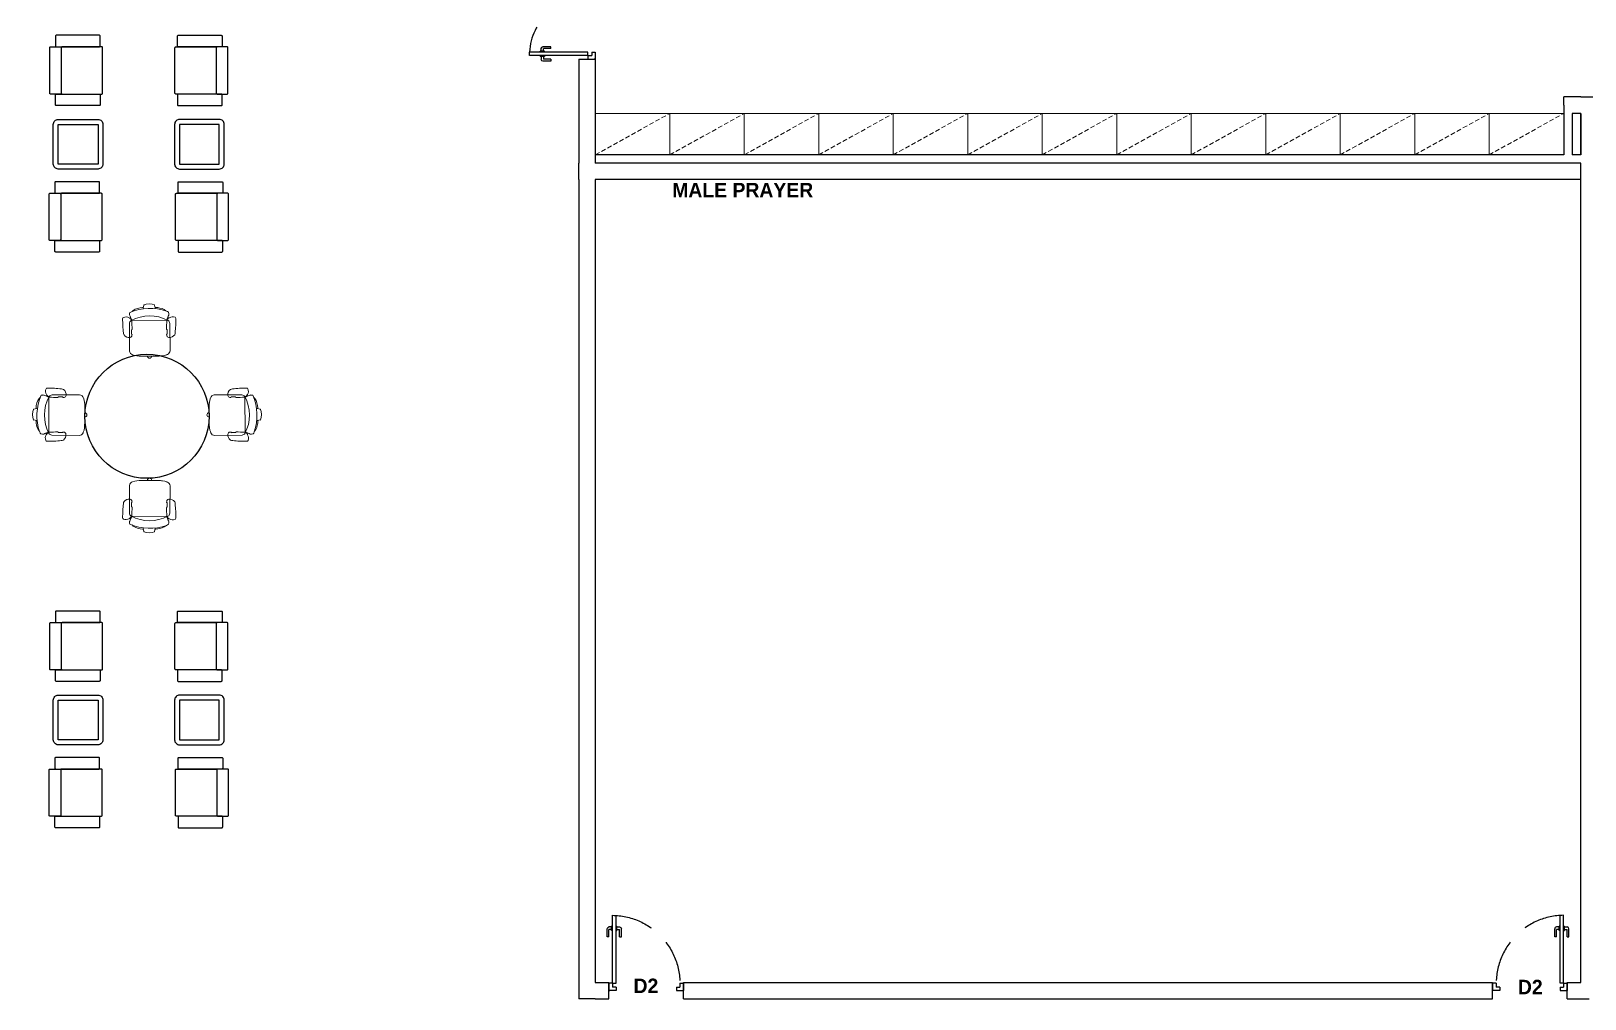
# Model space of a CAD drawing. Header units: inches. Extents: x 484217 to 497210, y -26946 to -21493.
# Drawn here: x 492100 to 492945, y -25807 to -25280 of the extents above; entities that cross this region are included whole.
import ezdxf

# ---------------------------------------------------------------- set-up
doc = ezdxf.new("R2010")
doc.units = ezdxf.units.IN
doc.header["$LTSCALE"] = 20
doc.header["$MEASUREMENT"] = 0
doc.linetypes.add('DASHED', pattern=[0.75, 0.5, -0.25])
doc.linetypes.add('HIDDEN2', pattern=[0.1875, 0.125, -0.0625])
doc.layers.add('A-furniture', color=50, linetype='Continuous', lineweight=9)
doc.layers.add('I-ANNO-TEXT', color=7, linetype='Continuous', lineweight=18)
for name, color, linetype in [('I-DOORS', 104, 'Continuous'), ('I-FURN', 4, 'Continuous'), ('I-WALL-IN', 3, 'Continuous')]:
    doc.layers.add(name, color=color, linetype=linetype)
doc.styles.add('MICRO', font='')
doc.styles.get('MICRO').set_extended_font_data('MicrogrammaSSi', bold=True)

# ---------------------------------------------------------------- blocks, each defined once
blk = doc.blocks.new('EIHFEOUH')
at = {"linetype": 'ByBlock'}
for points in [[(275, 0), (-275, 0, 0.414214), (-285, -10), (-285, -130, 0.414214), (-275, -140), (275, -140, 0.414214), (285, -130), (285, -10, 0.414214)], [(-415, -70), (-295, -70, -0.414214), (-285, -80), (-285, -600, -0.414214), (-295, -610), (-415, -610, -0.414214), (-425, -600), (-425, -80, -0.414214)], [(-275, -140), (275, -140, -0.414214), (285, -150), (285, -630, -0.414214), (275, -640), (-275, -640, -0.414214), (-285, -630), (-285, -150, -0.414214)], [(415, -70), (295, -70, 0.414214), (285, -80), (285, -600, 0.414214), (295, -610), (415, -610, 0.414214), (425, -600), (425, -80, 0.414214)]]:
    blk.add_lwpolyline(points, format="xyb", close=True, dxfattribs=at)
blk = doc.blocks.new('A$C6A0E07C9')
at = {"layer": 'A-furniture'}
for p, q in [((-0.269, 0.177), (-0.266, 0.205)), ((-0.214, 0.272), (0.118, 0.288)), ((-0.012, 0.242), (-0.025, 0.242)), ((-0.011, 0.243), (-0.012, 0.242)), ((-0.008, 0.248), (-0.011, 0.243)), ((-0.011, 0.243), (-0.011, 0.243)), ((0.038, 0.251), (-0.003, 0.25)), ((0.042, 0.251), (0.045, 0.247)), ((0.045, 0.247), (0.046, 0.246)), ((0.046, 0.246), (0.048, 0.245)), ((0.048, 0.245), (0.048, 0.245)), ((0.159, 0.25), (0.179, -0.167)), ((-0.291, 0.02), (-0.289, 0.029)), ((-0.288, 0.01), (-0.291, 0.02)), ((-0.289, 0.029), (-0.284, 0.038)), ((-0.282, 0.002), (-0.288, 0.01)), ((-0.284, 0.038), (-0.276, 0.044)), ((-0.274, -0.003), (-0.282, 0.002)), ((-0.276, 0.044), (-0.267, 0.046)), ((0.315, 0.121), (0.306, 0.12)), ((0.313, 0.121), (0.347, 0.116)), ((0.315, 0.152), (0.319, 0.129)), ((0.351, 0.113), (0.36, 0.088)), ((0.364, 0.015), (0.358, -0.011)), ((0.36, 0.088), (0.366, 0.051)), ((0.366, 0.051), (0.364, 0.015)), ((-0.264, -0.004), (-0.274, -0.003)), ((0.009, -0.176), (-0.004, -0.177)), ((0.009, -0.176), (0.009, -0.176)), ((0.01, -0.176), (0.009, -0.176)), ((0.013, -0.182), (0.01, -0.176)), ((0.059, -0.18), (0.018, -0.183)), ((0.063, -0.179), (0.066, -0.175)), ((0.066, -0.175), (0.067, -0.174)), ((0.067, -0.174), (0.069, -0.173)), ((0.069, -0.173), (0.069, -0.173)), ((0.296, -0.147), (0.284, -0.159)), ((0.311, -0.022), (0.322, -0.023)), ((0.32, -0.023), (0.355, -0.015)), ((0.355, -0.015), (0.356, -0.013)), ((0.356, -0.013), (0.358, -0.011)), ((-0.189, -0.217), (0.143, -0.2))]:
    blk.add_line(p, q, dxfattribs=at)
for centre, radius, start, end in [((0.594, -0.035), 0.893, 162.1203, 164.4323), ((-0.21, 0.223), 0.0487, 94.526, 161.0109), ((0.027, 0.278), 0.0792, 129.4999, 189.1152), ((-0.022, 0.271), 0.0292, 192.0047, 264.4409), ((0.007, 0.283), 0.0635, 94.0792, 117.5938), ((-0.004, 0.244), 0.00623, 84.8455, 131.3174), ((0.224, -0.892), 1.257, 92.3594, 100.1757), ((0.037, 0.241), 0.0101, 64.5281, 88.6391), ((0.001, 1.553), 1.309, 272.0899, 276.676), ((0.117, 0.241), 0.0463, 34.0902, 88.4441), ((0.149, 0.274), 0.0211, 279.8693, 313.3434), ((-0.249, 0.025), 0.471, 334.5973, 30.9732), ((0.17, 0.245), 0.0129, 130.1366, 158.0173), ((0.187, 0.181), 0.0779, 100.0525, 108.2672), ((0.108, 0.326), 0.0879, 309.6726, 333.0223), ((0.172, 0.345), 0.0192, 28.1256, 89.2436), ((-1.125, 2.793), 2.849, 297.1157, 298.0695), ((-0.92, -0.013), 1.143, 14.0931, 15.0056), ((0.121, 0.323), 0.0749, 330.3794, 24.513), ((0.234, 0.223), 0.0597, 72.5282, 107.7011), ((0.195, 0.222), 0.0806, 25.5198, 45.5387), ((-0.301, 0.026), 0.614, 339.6108, 22.0467), ((0.128, 0.125), 0.189, 8.0925, 40.8276), ((0.182, 0.142), 0.452, 175.5289, 182.0991), ((72.219, 3.627), 72.574, 182.76527, 182.92488), ((0.31, 0.129), 0.0088, 301.088, 3.1667), ((0.347, 0.111), 0.00513, 22.8184, 91.0076), ((0.081, -0.062), 0.341, 182.481, 200.7553), ((-0.186, -0.16), 0.0572, 202.8821, 266.1169), ((0.002, -0.206), 0.0292, 101.2525, 173.6887), ((0.017, -0.177), 0.00623, 234.376, 280.848), ((0.058, -0.17), 0.0101, 277.0543, 301.1654), ((0.152, -1.479), 1.309, 89.0174, 93.6036), ((0.138, -0.155), 0.0449, 276.7939, 330.1521), ((0.172, -0.191), 0.0211, 52.3501, 85.8241), ((0.197, -0.155), 0.0211, 212.6602, 229.0352), ((0.163, -0.292), 0.122, 63.0548, 80.6357), ((0.136, -0.248), 0.0879, 32.6712, 56.0209), ((-0.92, -0.013), 1.143, 350.6964, 351.6126), ((0.324, 0.055), 0.26, 246.1539, 250.8174), ((0.254, -0.14), 0.0518, 269.3553, 293.3788), ((0.116, -0.038), 0.211, 328.6962, 1.8079), ((0.318, -0.031), 0.00903, 2.1237, 63.3709), ((0.052, -0.207), 0.0792, 176.5782, 236.1936), ((0.031, -0.214), 0.0635, 248.0997, 271.6142), ((0.131, 0.976), 1.257, 265.5178, 273.334), ((0.202, -0.26), 0.0192, 276.4498, 337.5679), ((0.149, -0.244), 0.0749, 341.1805, 35.314), ((0.249, -0.153), 0.0392, 254.2998, 275.9911)]:
    blk.add_arc(centre, radius, start, end, dxfattribs=at)
blk = doc.blocks.new('door 1')
for p, q in [((86, 0), (0, 0)), ((0, -90), (0, 0)), ((86, -43), (86, 0)), ((814, 0), (900, 0)), ((814, -43), (814, 0)), ((900, -90), (900, 0)), ((43, -90), (0, -90)), ((86, -43), (43, -43)), ((43, -90), (43, -43)), ((43, -90), (43, -43)), ((43, -90), (43, -911)), ((43, -90), (86, -90)), ((86, -90), (86, -909)), ((814, -43), (857, -43)), ((857, -90), (857, -43)), ((857, -90), (857, -43)), ((857, -90), (900, -90)), ((857, -90), (857, -90)), ((-21, -652), (-21, -749)), ((0, -652), (-21, -652)), ((0, -652), (0, -738)), ((32, -738), (0, -738)), ((32, -727), (32, -781)), ((43, -727), (32, -727)), ((86, -727), (96, -727)), ((96, -727), (96, -781)), ((96, -738), (129, -738)), ((129, -652), (129, -738)), ((129, -652), (150, -652)), ((150, -652), (150, -749)), ((32, -770), (0, -770)), ((43, -781), (32, -781)), ((86, -781), (96, -781)), ((96, -770), (129, -770))]:
    blk.add_line(p, q)
at = {"linetype": 'DASHED', "ltscale": 50}
blk.add_arc((32, -86), 825, 270.745, 1.3972, dxfattribs=at)
for centre, start, end in [((0, -749), 180, 270), ((129, -749), 270, 0)]:
    blk.add_arc(centre, 21.4, start, end)
blk = doc.blocks.new('pivot door')
blk.add_line((-188253, -329835), (-188265, -329835))
at = {"layer": 'I-DOORS', "rotation": 180}
blk.add_blockref('door 1', (-188253, -329835), dxfattribs=at)
blk = doc.blocks.new('solid door-1500')
for p, q in [((410495, -4754), (410495, -4047)), ((410537, -4754), (410537, -4047)), ((411866, -4754), (411866, -4047)), ((411909, -4754), (411909, -4047)), ((410430, -4306), (410430, -4209)), ((410452, -4306), (410430, -4306)), ((410484, -4188), (410452, -4188)), ((410484, -4220), (410452, -4220)), ((410452, -4306), (410452, -4220)), ((410484, -4231), (410484, -4177)), ((410495, -4177), (410484, -4177)), ((410495, -4231), (410484, -4231)), ((410537, -4177), (410548, -4177)), ((410537, -4231), (410548, -4231)), ((410548, -4231), (410548, -4177)), ((410548, -4188), (410580, -4188)), ((410548, -4220), (410580, -4220)), ((410580, -4306), (410580, -4220)), ((410580, -4306), (410602, -4306)), ((410602, -4306), (410602, -4209)), ((411802, -4306), (411802, -4209)), ((411823, -4306), (411802, -4306)), ((411855, -4188), (411823, -4188)), ((411855, -4220), (411823, -4220)), ((411823, -4306), (411823, -4220)), ((411866, -4177), (411855, -4177)), ((411855, -4231), (411855, -4177)), ((411866, -4231), (411855, -4231)), ((411909, -4177), (411920, -4177)), ((411909, -4231), (411920, -4231)), ((411920, -4231), (411920, -4177)), ((411920, -4188), (411952, -4188)), ((411920, -4220), (411952, -4220)), ((411952, -4306), (411952, -4220)), ((411952, -4306), (411973, -4306)), ((411973, -4306), (411973, -4209)), ((410495, -4754), (410452, -4754)), ((410452, -4754), (410452, -4844)), ((410452, -4844), (410464, -4844)), ((410537, -4844), (410452, -4844)), ((410495, -4754), (410537, -4754)), ((410495, -4754), (410495, -4801)), ((410495, -4754), (410495, -4801)), ((410537, -4801), (410495, -4801)), ((410537, -4801), (410537, -4844)), ((411909, -4754), (411866, -4754)), ((411866, -4801), (411866, -4844)), ((411866, -4801), (411909, -4801)), ((411866, -4844), (411952, -4844)), ((411909, -4754), (411909, -4801)), ((411909, -4754), (411909, -4801)), ((411909, -4754), (411952, -4754)), ((411952, -4844), (411940, -4844)), ((411952, -4754), (411952, -4844))]:
    blk.add_line(p, q)
for points in [[(410495, -4047), (410537, -4047)], [(411909, -4047), (411866, -4047)]]:
    blk.add_lwpolyline(points)
at = {"linetype": 'DASHED', "ltscale": 50}
for centre, start, end in [((410495, -4754), 0, 86.5254), ((411909, -4754), 93.4746, 180)]:
    blk.add_arc(centre, 707, start, end, dxfattribs=at)
for centre, start, end in [((410452, -4209), 90, 180), ((410580, -4209), 0, 90), ((411823, -4209), 90, 180), ((411952, -4209), 0, 90)]:
    blk.add_arc(centre, 21.4, start, end)

msp = doc.modelspace()

# ---------------------------------------------------------------- linework, layer by layer
at = {"layer": 'A-furniture', "linetype": 'HIDDEN2'}
for p, q in [((492406.54, -25347.69, 6.93), (492447.04, -25325.19, 6.93)), ((492447.04, -25347.69, 6.93), (492487.54, -25325.19, 6.93)), ((492487.54, -25347.69, 6.93), (492528.04, -25325.19, 6.93)), ((492528.04, -25347.69, 6.93), (492568.54, -25325.19, 6.93)), ((492568.54, -25347.69, 6.93), (492609.04, -25325.19, 6.93)), ((492609.04, -25347.69, 6.93), (492649.54, -25325.19, 6.93)), ((492649.54, -25347.69, 6.93), (492690.04, -25325.19, 6.93)), ((492690.04, -25347.69, 6.93), (492730.54, -25325.19, 6.93)), ((492730.54, -25347.69, 6.93), (492771.04, -25325.19, 6.93)), ((492771.04, -25347.69, 6.93), (492811.54, -25325.19, 6.93)), ((492811.54, -25347.69, 6.93), (492852.04, -25325.19, 6.93)), ((492852.04, -25347.69, 6.93), (492892.54, -25325.19, 6.93)), ((492892.54, -25347.69, 6.93), (492933.04, -25325.19, 6.93))]:
    msp.add_line(p, q, dxfattribs=at)
at = {"layer": 'A-furniture', "elevation": 6.93}
for points in [[(492447.04, -25347.69), (492447.04, -25325.19), (492406.54, -25325.19), (492406.54, -25347.69)], [(492487.54, -25347.69), (492487.54, -25325.19), (492447.04, -25325.19), (492447.04, -25347.69)], [(492528.04, -25347.69), (492528.04, -25325.19), (492487.54, -25325.19), (492487.54, -25347.69)], [(492568.54, -25347.69), (492568.54, -25325.19), (492528.04, -25325.19), (492528.04, -25347.69)], [(492609.04, -25347.69), (492609.04, -25325.19), (492568.54, -25325.19), (492568.54, -25347.69)], [(492649.54, -25347.69), (492649.54, -25325.19), (492609.04, -25325.19), (492609.04, -25347.69)], [(492690.04, -25347.69), (492690.04, -25325.19), (492649.54, -25325.19), (492649.54, -25347.69)], [(492730.54, -25347.69), (492730.54, -25325.19), (492690.04, -25325.19), (492690.04, -25347.69)], [(492771.04, -25347.69), (492771.04, -25325.19), (492730.54, -25325.19), (492730.54, -25347.69)], [(492811.54, -25347.69), (492811.54, -25325.19), (492771.04, -25325.19), (492771.04, -25347.69)], [(492852.04, -25347.69), (492852.04, -25325.19), (492811.54, -25325.19), (492811.54, -25347.69)], [(492892.54, -25347.69), (492892.54, -25325.19), (492852.04, -25325.19), (492852.04, -25347.69)], [(492933.04, -25347.69), (492933.04, -25325.19), (492892.54, -25325.19), (492892.54, -25347.69)]]:
    msp.add_lwpolyline(points, close=True, dxfattribs=at)
at = {"layer": 'I-FURN', "elevation": 6.93}
for points in [[(492138.87, -25331.15), (492138.87, -25352.75, -0.414214), (492136.17, -25355.45), (492114.57, -25355.45, -0.414214), (492111.87, -25352.75), (492111.87, -25331.15, -0.414214), (492114.57, -25328.45), (492136.17, -25328.45, -0.414214)], [(492177.81, -25331.15), (492177.81, -25352.75, 0.414214), (492180.51, -25355.45), (492202.11, -25355.45, 0.414214), (492204.81, -25352.75), (492204.81, -25331.15, 0.414214), (492202.11, -25328.45), (492180.51, -25328.45, 0.414214)], [(492138.87, -25644.38), (492138.87, -25665.98, -0.414214), (492136.17, -25668.68), (492114.57, -25668.68, -0.414214), (492111.87, -25665.98), (492111.87, -25644.38, -0.414214), (492114.57, -25641.68), (492136.17, -25641.68, -0.414214)], [(492177.81, -25644.38), (492177.81, -25665.98, 0.414214), (492180.51, -25668.68), (492202.11, -25668.68, 0.414214), (492204.81, -25665.98), (492204.81, -25644.38, 0.414214), (492202.11, -25641.68), (492180.51, -25641.68, 0.414214)]]:
    msp.add_lwpolyline(points, format="xyb", close=True, dxfattribs=at)
for points in [[(492136.17, -25331.15), (492136.17, -25352.75), (492114.57, -25352.75), (492114.57, -25331.15)], [(492180.51, -25331.15), (492180.51, -25352.75), (492202.11, -25352.75), (492202.11, -25331.15)], [(492136.17, -25644.38), (492136.17, -25665.98), (492114.57, -25665.98), (492114.57, -25644.38)], [(492180.51, -25644.38), (492180.51, -25665.98), (492202.11, -25665.98), (492202.11, -25644.38)]]:
    msp.add_lwpolyline(points, close=True, dxfattribs=at)
at = {"layer": 'I-FURN'}
msp.add_circle((492162.78, -25489.97, 6.93), 33.75, dxfattribs=at)
at = {"layer": 'I-WALL-IN'}
for p, q in [((492397.54, -25295.73, 6.93), (492402.04, -25295.73, 6.93)), ((492402.04, -25295.73, 6.93), (492406.54, -25295.73, 6.93)), ((492933.04, -25320.69, 6.93), (492933.04, -25316.19, 6.93)), ((492937.54, -25316.19, 6.93), (492933.04, -25316.19, 6.93)), ((492942.3, -25316.19, 6.93), (492937.54, -25316.19, 6.93)), ((492942.3, -25316.19, 6.93), (492951.3, -25316.19, 6.93)), ((492933.04, -25320.69, 6.93), (492933.04, -25347.69, 6.93)), ((492942.3, -25325.19, 6.93), (492937.54, -25325.19, 6.93)), ((492937.54, -25325.19, 6.93), (492937.54, -25347.69, 6.93)), ((492942.3, -25325.19, 6.93), (492942.3, -25347.69, 6.93)), ((492397.54, -25361.19, 6.93), (492397.54, -25352.19, 6.93)), ((492413.96, -25802.45, 6.93), (492413.96, -25797.95, 6.93)), ((492454.46, -25802.45, 6.93), (492454.46, -25797.95, 6.93)), ((492894.38, -25802.45, 6.93), (492894.38, -25797.95, 6.93)), ((492934.88, -25802.45, 6.93), (492934.88, -25797.95, 6.93)), ((492397.54, -25802.45, 6.93), (492397.54, -25806.95, 6.93)), ((492406.54, -25806.95, 6.93), (492397.54, -25806.95, 6.93)), ((492413.96, -25806.95, 6.93), (492413.96, -25802.45, 6.93)), ((492454.46, -25806.95, 6.93), (492454.46, -25802.45, 6.93)), ((492894.38, -25806.95, 6.93), (492894.38, -25802.45, 6.93)), ((492934.88, -25806.95, 6.93), (492934.88, -25802.45, 6.93)), ((492942.3, -25806.95, 6.93), (492946.8, -25806.95, 6.93))]:
    msp.add_line(p, q, dxfattribs=at)
at = {"layer": 'I-WALL-IN', "elevation": 6.93}
for points in [[(492397.54, -25295.73), (492397.54, -25352.19)], [(492406.54, -25295.73), (492406.54, -25352.19)], [(492942.3, -25347.69), (492942.3, -25325.19)], [(492933.04, -25347.69), (492406.54, -25347.69)], [(492942.3, -25347.69), (492937.54, -25347.69)], [(492942.3, -25352.19), (492406.54, -25352.19)], [(492942.3, -25797.95), (492942.3, -25352.19)], [(492397.54, -25361.19), (492397.54, -25802.45)], [(492942.3, -25361.19), (492406.54, -25361.19)], [(492406.54, -25361.19), (492406.54, -25797.95)], [(492406.54, -25797.95), (492413.96, -25797.95)], [(492454.46, -25797.95), (492894.38, -25797.95)], [(492934.88, -25797.95), (492942.3, -25797.95)], [(492406.54, -25806.95), (492413.96, -25806.95)], [(492454.46, -25806.95), (492894.38, -25806.95)], [(492934.88, -25806.95), (492942.3, -25806.95)]]:
    msp.add_lwpolyline(points, dxfattribs=at)

# ---------------------------------------------------------------- block references
at = {"layer": 'A-furniture'}
for p, xscale, yscale, zscale, rotation in [((492162.58, -25445.4, 6.93), -45.00000000000906, 45, 45, 273.1434728385179), ((492117.11, -25487.63, 6.93), 45.00000000027777, 45.00000000027777, 45.00000000027777, 176.8565271613339), ((492208.44, -25487.63, 6.93), -45.00000000027777, 45, 45, 183.1434728386661), ((492162.58, -25536.73, 6.93), 45.00000000000906, 45.00000000000906, 45.00000000000906, 266.8565271614821)]:
    msp.add_blockref('A$C6A0E07C9', p, dxfattribs=dict(at, xscale=xscale, yscale=yscale, zscale=zscale, rotation=rotation))
at = {"layer": 'I-DOORS', "xscale": 0.04499999998952262, "yscale": 0.04499999998952262, "zscale": 0.04499999998952262, "rotation": 90}
msp.add_blockref('solid door-1500', (492188.55, -43766.05, 6.93), dxfattribs=at)
at = {"layer": 'I-DOORS'}
for p, xscale, yscale, zscale in [((483942.57, -10959.87, 6.93), -0.04500000025145709, 0.04499999998952262, 0.04499999999999744), ((501406.27, -10959.87, 6.93), 0.04500000025145709, 0.04500000025145709, 0.04500000025145709)]:
    msp.add_blockref('pivot door', p, dxfattribs=dict(at, xscale=xscale, yscale=yscale, zscale=zscale))
at = {"layer": 'I-FURN', "yscale": 0.04499999998952262}
for p, xscale, zscale, rotation in [((492109.89, -25301.81, 6.93), -0.04499999998952262, 0.04499999999999744, 90), ((492206.79, -25301.81, 6.93), 0.04499999998952262, 0.04499999998952262, 270), ((492109.57, -25381.49, 6.93), -0.04499999998952262, 0.04499999999999744, 90), ((492207.11, -25381.49, 6.93), 0.04499999998952262, 0.04499999998952262, 270), ((492109.89, -25615.04, 6.93), -0.04499999998952262, 0.04499999999999744, 90), ((492206.79, -25615.04, 6.93), 0.04499999998952262, 0.04499999998952262, 270), ((492109.57, -25694.71, 6.93), -0.04499999998952262, 0.04499999999999744, 90), ((492207.11, -25694.71, 6.93), 0.04499999998952262, 0.04499999998952262, 270)]:
    msp.add_blockref('EIHFEOUH', p, dxfattribs=dict(at, xscale=xscale, zscale=zscale, rotation=rotation))

# ---------------------------------------------------------------- texts
at = {"layer": 'I-ANNO-TEXT', "char_height": 7.875, "attachment_point": 1, "style": 'MICRO'}
for s, width, insert in [('{\\fBahnschrift Light|b1|i0|c0|p34;MALE PRAYER }', 3060.2566, (492448.35, -25362.96, 6.93)), ('{\\fBahnschrift Light|b1|i0|c0|p34;D2}', 7.4099, (492427.31, -25795.88, 6.93)), ('{\\fBahnschrift Light|b1|i0|c0|p34;D2}', 7.4099, (492908.11, -25796.53, 6.93))]:
    msp.add_mtext_dynamic_manual_height_columns(s, width=width, gutter_width=1.5, heights=[0], dxfattribs=dict(at, insert=insert))

doc.saveas('drawing.dxf')
